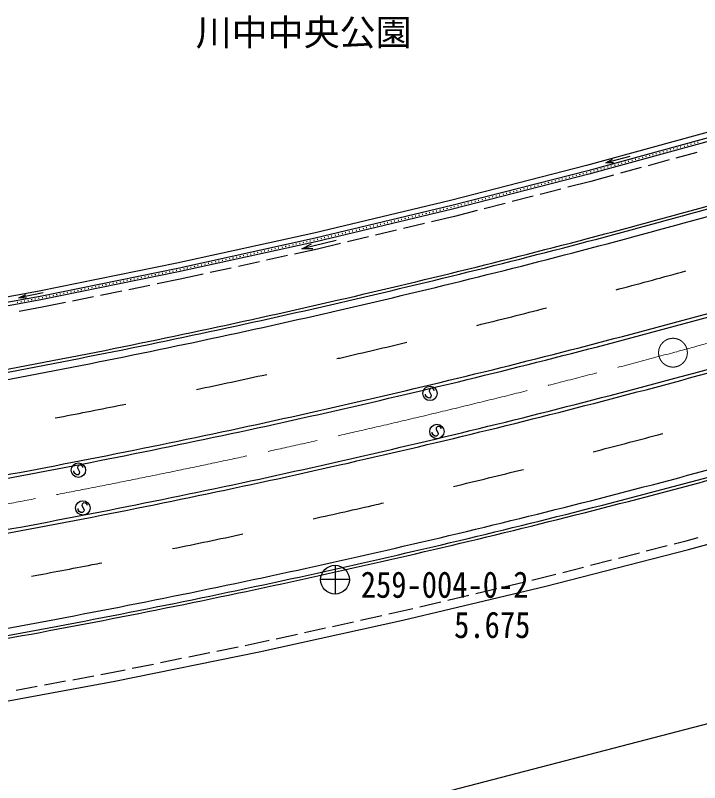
# Model space of a CAD drawing. Units: millimetres, scale not verified. Extents: x 40000 to 680000, y 20000 to 380000.
# Drawn here: x 419053 to 466614, y 256015 to 309371 of the extents above; entities that cross this region are included whole.
import ezdxf
from ezdxf.enums import TextEntityAlignment as Align

# ---------------------------------------------------------------- set-up
doc = ezdxf.new("R2010")
doc.units = ezdxf.units.MM
doc.header["$LTSCALE"] = 1000
doc.linetypes.add('CHAIN', pattern=[18.5, 12, -1.5, 3.5, -1.5])
for name, color, linetype, lineweight in [('M-BGD', 7, 'Continuous', 25), ('M-BMK', 2, 'CHAIN', 13), ('M-BMK-SRVR', 3, 'Continuous', 25), ('M-STR-STRC', 7, 'Continuous', 25), ('M-STR-STRD', 7, 'Continuous', 25)]:
    doc.layers.add(name, color=color, linetype=linetype, lineweight=lineweight)
doc.styles.add('ＭＳ ゴシック', font='')
doc.styles.get('ＭＳ ゴシック').set_extended_font_data('MS Gothic')

msp = doc.modelspace()

# ---------------------------------------------------------------- linework, layer by layer
at = {"layer": 'M-BGD'}
for p, q in [((468166, 301506), (458754, 298922)), ((468267, 301150), (458848, 298564)), ((468335, 300909), (458913, 298323)), ((466036, 300408), (465988, 300395)), ((466277, 300474), (466229, 300461)), ((466518, 300540), (466470, 300527)), ((464107, 299878), (464059, 299865)), ((464349, 299945), (464300, 299931)), ((464590, 300011), (464541, 299998)), ((464831, 300077), (464783, 300064)), ((465072, 300143), (465024, 300130)), ((465313, 300209), (465265, 300196)), ((465554, 300275), (465506, 300262)), ((465795, 300342), (465747, 300328)), ((461753, 299555), (460095, 299104)), ((460095, 299104), (460567, 299368)), ((462179, 299349), (462131, 299336)), ((462420, 299415), (462372, 299402)), ((462661, 299481), (462613, 299468)), ((462902, 299548), (462854, 299534)), ((463143, 299614), (463095, 299600)), ((463384, 299680), (463336, 299667)), ((463625, 299746), (463577, 299733)), ((463866, 299812), (463818, 299799)), ((466414, 299843), (464967, 299446)), ((458754, 298922), (449300, 296498)), ((460636, 299115), (460095, 299104)), ((460250, 298820), (460202, 298806)), ((460491, 298886), (460443, 298873)), ((460732, 298952), (460684, 298939)), ((460973, 299018), (460925, 299005)), ((461215, 299084), (461166, 299071)), ((461456, 299151), (461407, 299137)), ((461697, 299217), (461648, 299203)), ((461938, 299283), (461890, 299270)), ((464485, 299313), (463038, 298916)), ((458848, 298564), (449388, 296139)), ((458913, 298323), (449448, 295896)), ((458300, 298295), (458252, 298283)), ((458543, 298357), (458494, 298345)), ((458785, 298419), (458736, 298407)), ((459045, 298489), (458997, 298476)), ((459286, 298555), (459238, 298542)), ((459527, 298621), (459479, 298608)), ((459768, 298687), (459720, 298674)), ((460009, 298753), (459961, 298740)), ((462556, 298784), (461110, 298387)), ((456121, 297737), (456072, 297725)), ((456363, 297799), (456314, 297787)), ((456605, 297861), (456557, 297849)), ((456847, 297923), (456799, 297911)), ((457089, 297985), (457041, 297973)), ((457332, 298047), (457283, 298035)), ((459046, 297820), (457458, 297413)), ((457574, 298109), (457525, 298097)), ((457816, 298171), (457768, 298159)), ((458058, 298233), (458010, 298221)), ((460628, 298254), (459046, 297820)), ((454183, 297241), (454135, 297229)), ((454425, 297303), (454377, 297291)), ((454667, 297365), (454619, 297353)), ((454910, 297427), (454861, 297415)), ((455152, 297489), (455103, 297477)), ((455394, 297551), (455346, 297539)), ((456974, 297289), (455521, 296916)), ((455636, 297613), (455588, 297601)), ((455878, 297675), (455830, 297663)), ((452003, 296683), (451955, 296671)), ((452246, 296745), (452197, 296733)), ((452488, 296807), (452439, 296795)), ((452730, 296869), (452682, 296857)), ((452972, 296931), (452924, 296919)), ((453214, 296993), (453166, 296981)), ((453457, 297055), (453408, 297043)), ((455036, 296792), (453583, 296419)), ((453699, 297117), (453650, 297105)), ((453941, 297179), (453892, 297167)), ((449300, 296498), (439805, 294234)), ((449388, 296139), (439887, 293874)), ((449824, 296125), (449775, 296113)), ((450066, 296187), (450017, 296175)), ((450308, 296249), (450260, 296237)), ((450550, 296311), (450502, 296299)), ((450792, 296373), (450744, 296361)), ((451035, 296435), (450986, 296423)), ((451277, 296497), (451228, 296485)), ((451519, 296559), (451471, 296547)), ((453099, 296295), (451646, 295923)), ((451761, 296621), (451713, 296609)), ((449448, 295896), (439943, 293630)), ((447620, 295589), (447571, 295577)), ((447863, 295647), (447814, 295635)), ((448106, 295705), (448058, 295693)), ((448349, 295763), (448301, 295751)), ((448593, 295821), (448544, 295809)), ((448836, 295879), (448787, 295867)), ((449079, 295937), (449030, 295925)), ((449339, 296001), (449291, 295989)), ((449581, 296063), (449533, 296051)), ((451162, 295799), (449573, 295391)), ((445431, 295067), (445383, 295055)), ((445674, 295125), (445626, 295113)), ((445918, 295183), (445869, 295171)), ((446161, 295241), (446112, 295229)), ((446404, 295299), (446355, 295287)), ((446647, 295357), (446599, 295345)), ((446890, 295415), (446842, 295403)), ((447134, 295473), (447085, 295461)), ((447377, 295531), (447328, 295519)), ((449573, 295391), (447978, 295011)), ((443243, 294545), (443194, 294533)), ((443486, 294603), (443437, 294591)), ((443729, 294661), (443680, 294649)), ((443972, 294719), (443923, 294707)), ((444215, 294777), (444167, 294765)), ((444458, 294835), (444410, 294823)), ((444702, 294893), (444653, 294881)), ((444945, 294951), (444896, 294939)), ((445188, 295009), (445139, 294997)), ((447492, 294895), (446032, 294547)), ((439805, 294234), (430272, 292132)), ((441054, 294023), (441005, 294012)), ((441297, 294081), (441248, 294070)), ((441540, 294139), (441492, 294128)), ((441783, 294197), (441735, 294186)), ((442027, 294255), (441978, 294244)), ((442270, 294313), (442221, 294301)), ((442513, 294371), (442464, 294359)), ((442756, 294429), (442708, 294417)), ((442999, 294487), (442951, 294475)), ((445546, 294431), (444087, 294083)), ((439887, 293874), (430349, 291770)), ((439943, 293630), (430401, 291526)), ((438598, 293461), (438549, 293451)), ((438842, 293515), (438793, 293504)), ((441350, 293703), (438962, 293136)), ((438962, 293136), (439648, 293491)), ((439086, 293569), (439038, 293558)), ((439331, 293623), (439282, 293612)), ((439575, 293677), (439526, 293666)), ((439819, 293730), (439770, 293720)), ((440081, 293791), (440033, 293780)), ((441655, 293503), (440060, 293123)), ((440324, 293849), (440276, 293838)), ((440568, 293907), (440519, 293896)), ((440811, 293965), (440762, 293954)), ((443601, 293967), (442141, 293619)), ((436157, 292923), (436108, 292912)), ((436401, 292977), (436352, 292966)), ((436645, 293031), (436596, 293020)), ((436889, 293084), (436840, 293074)), ((437133, 293138), (437084, 293127)), ((437377, 293192), (437329, 293181)), ((437622, 293246), (437573, 293235)), ((437866, 293300), (437817, 293289)), ((438110, 293354), (438061, 293343)), ((438354, 293407), (438305, 293397)), ((440060, 293123), (438458, 292770)), ((439735, 293126), (438962, 293136)), ((433960, 292438), (433911, 292428)), ((434204, 292492), (434155, 292481)), ((434448, 292546), (434399, 292535)), ((434692, 292600), (434643, 292589)), ((434936, 292654), (434887, 292643)), ((435180, 292708), (435131, 292697)), ((435424, 292761), (435376, 292751)), ((435668, 292815), (435620, 292804)), ((435913, 292869), (435864, 292858)), ((437970, 292662), (436505, 292339)), ((430272, 292132), (420707, 290191)), ((431518, 291900), (431469, 291889)), ((431762, 291954), (431714, 291943)), ((432006, 292008), (431958, 291997)), ((432251, 292062), (432202, 292051)), ((432495, 292115), (432446, 292105)), ((432739, 292169), (432690, 292158)), ((432983, 292223), (432934, 292212)), ((433227, 292277), (433178, 292266)), ((433471, 292331), (433422, 292320)), ((433715, 292385), (433667, 292374)), ((436016, 292231), (434552, 291908)), ((430349, 291770), (420777, 289828)), ((430401, 291526), (420825, 289583)), ((428808, 291330), (428759, 291320)), ((429053, 291380), (429004, 291370)), ((429298, 291429), (429249, 291419)), ((429543, 291479), (429494, 291469)), ((429788, 291529), (429739, 291519)), ((430033, 291579), (429984, 291569)), ((430278, 291628), (430229, 291618)), ((430542, 291685), (430493, 291674)), ((432110, 291370), (430508, 291017)), ((430786, 291739), (430737, 291728)), ((431030, 291792), (430981, 291782)), ((431274, 291846), (431225, 291835)), ((434063, 291801), (432599, 291478)), ((426358, 290833), (426309, 290823)), ((426603, 290883), (426554, 290873)), ((426848, 290932), (426799, 290922)), ((427093, 290982), (427044, 290972)), ((427338, 291032), (427289, 291022)), ((427583, 291081), (427534, 291072)), ((427828, 291131), (427779, 291121)), ((428073, 291181), (428024, 291171)), ((428318, 291231), (428269, 291221)), ((428563, 291280), (428514, 291270)), ((430508, 291017), (428901, 290691)), ((423663, 290286), (423614, 290276)), ((423908, 290336), (423859, 290326)), ((424153, 290386), (424104, 290376)), ((424398, 290435), (424349, 290425)), ((424643, 290485), (424594, 290475)), ((424888, 290535), (424839, 290525)), ((425133, 290584), (425084, 290574)), ((425378, 290634), (425329, 290624)), ((425623, 290684), (425574, 290674)), ((425868, 290733), (425819, 290724)), ((426113, 290783), (426064, 290773)), ((428411, 290591), (426941, 290293)), ((420707, 290191), (411110, 288414)), ((420777, 289828), (411174, 288050)), ((420979, 290074), (419294, 289736)), ((419294, 289736), (419783, 289968)), ((419835, 289711), (419294, 289736)), ((420968, 289739), (420919, 289729)), ((421213, 289789), (421164, 289779)), ((421458, 289839), (421409, 289829)), ((421703, 289888), (421654, 289878)), ((421948, 289938), (421899, 289928)), ((422193, 289988), (422144, 289978)), ((422438, 290038), (422389, 290028)), ((422683, 290087), (422634, 290077)), ((422928, 290137), (422879, 290127)), ((424491, 289796), (423021, 289498)), ((423173, 290187), (423124, 290177)), ((423418, 290236), (423369, 290226)), ((426451, 290194), (424981, 289895)), ((420825, 289583), (411218, 287804)), ((419229, 289414), (419180, 289405)), ((419475, 289460), (419426, 289451)), ((419721, 289505), (419671, 289496)), ((419966, 289551), (419917, 289542)), ((420212, 289596), (420163, 289587)), ((420458, 289642), (420409, 289633)), ((420704, 289688), (420655, 289678)), ((422531, 289398), (420924, 289072)), ((420924, 289072), (419312, 288774)), ((447836, 283349), (447814, 283243)), ((447919, 283437), (447836, 283349)), ((448052, 283421), (447919, 283437)), ((448119, 283377), (448052, 283421)), ((448174, 283316), (448119, 283377)), ((447553, 282960), (447553, 283032)), ((447620, 282844), (447553, 282960)), ((447737, 282766), (447620, 282844)), ((447814, 283243), (447958, 282955)), ((447936, 282849), (447853, 282761)), ((447958, 282955), (447936, 282849)), ((448186, 283260), (448174, 283316)), ((447853, 282761), (447737, 282766)), ((448313, 280699), (448291, 280594)), ((448396, 280788), (448313, 280699)), ((448529, 280771), (448396, 280788)), ((448596, 280727), (448529, 280771)), ((448651, 280666), (448596, 280727)), ((448662, 280611), (448651, 280666)), ((448030, 280311), (448030, 280383)), ((448097, 280194), (448030, 280311)), ((448213, 280117), (448097, 280194)), ((448330, 280111), (448213, 280117)), ((448291, 280594), (448435, 280305)), ((448413, 280200), (448330, 280111)), ((448435, 280305), (448413, 280200)), ((423395, 278011), (423373, 277905)), ((423478, 278100), (423395, 278011)), ((423612, 278083), (423478, 278100)), ((423678, 278039), (423612, 278083)), ((423734, 277978), (423678, 278039)), ((423113, 277622), (423113, 277695)), ((423179, 277506), (423113, 277622)), ((423296, 277428), (423179, 277506)), ((423373, 277905), (423518, 277617)), ((423495, 277512), (423412, 277423)), ((423518, 277617), (423495, 277512)), ((423745, 277922), (423734, 277978)), ((423412, 277423), (423296, 277428)), ((423706, 275384), (423684, 275279)), ((423789, 275473), (423706, 275384)), ((423922, 275456), (423789, 275473)), ((423989, 275412), (423922, 275456)), ((424044, 275351), (423989, 275412)), ((424056, 275296), (424044, 275351)), ((423423, 274996), (423423, 275068)), ((423490, 274879), (423423, 274996)), ((423607, 274802), (423490, 274879)), ((423723, 274796), (423607, 274802)), ((423684, 275279), (423828, 274990)), ((423806, 274885), (423723, 274796)), ((423828, 274990), (423806, 274885)), ((465839, 272226), (475703, 274934)), ((464846, 272622), (465677, 272835)), ((465677, 272835), (466506, 273063)), ((455932, 269686), (465839, 272226)), ((462908, 272125), (464361, 272498)), ((460971, 271628), (462424, 272001)), ((459034, 271132), (460487, 271504)), ((457096, 270635), (458549, 271008)), ((452999, 269635), (454458, 269983)), ((454945, 270098), (455780, 270298)), ((455780, 270298), (456612, 270511)), ((445982, 267315), (455932, 269686)), ((451054, 269171), (452513, 269519)), ((449108, 268707), (450567, 269055)), ((447163, 268244), (448622, 268592)), ((445002, 267744), (445841, 267929)), ((445841, 267929), (446676, 268128)), ((496803, 267815), (423616, 248783)), ((435993, 265111), (445982, 267315)), ((443049, 267313), (444514, 267636)), ((441096, 266882), (442561, 267205)), ((437190, 266020), (438655, 266343)), ((439143, 266451), (440608, 266774)), ((435021, 265557), (435863, 265727)), ((435863, 265727), (436702, 265912)), ((433061, 265159), (434531, 265457)), ((425968, 263078), (435993, 265111)), ((429140, 264364), (430611, 264662)), ((431101, 264762), (432571, 265060)), ((427180, 263967), (428650, 264265)), ((425004, 263540), (425848, 263696)), ((425848, 263696), (426690, 263867)), ((415911, 261214), (425968, 263078)), ((421071, 262811), (422545, 263084)), ((423037, 263176), (424512, 263449)), ((419104, 262447), (420579, 262720))]:
    msp.add_line(p, q, dxfattribs=at)
for centre in [(447875, 283082), (448352, 280433), (423434, 277745), (423745, 275118)]:
    msp.add_circle(centre, 500, dxfattribs=at)
for radius, start, end in [(580800, 284.86534, 286.80763), (581000, 284.86534, 286.80763), (580800, 282.92318, 284.86534), (581000, 282.92318, 284.86534), (580801, 280.9809, 282.92318), (581001, 280.9809, 282.92318), (580801, 279.03869, 280.9809), (581001, 279.03869, 280.9809), (599000, 284.86534, 286.80763), (599200, 284.86534, 286.80763), (599000, 282.92318, 284.86534), (599200, 282.92318, 284.86534), (599001, 280.9809, 282.92318), (599201, 280.9809, 282.92318), (599001, 279.03869, 280.9809), (599201, 279.03869, 280.9809)]:
    msp.add_arc((311012, 855528), radius, start, end, dxfattribs=at)
at = {"layer": 'M-BMK'}
msp.add_circle((464760, 285913), 1000, dxfattribs=at)
for centre, radius, start, end in [((311012, 855528), 590000, 285.105, 286.80763), ((311008, 855547), 590019, 282.92319, 285.10495), ((311012, 855528), 590001, 280.9809, 282.92318), ((311012, 855528), 590001, 279.03869, 280.9809)]:
    msp.add_arc(centre, radius, start, end, dxfattribs=at)
at = {"layer": 'M-BMK-SRVR'}
for p, q in [((441270, 271133), (441270, 269133)), ((442270, 270133), (440270, 270133))]:
    msp.add_line(p, q, dxfattribs=at)
msp.add_circle((441270, 270133), 1000, dxfattribs=at)
at = {"layer": 'M-STR-STRC'}
for radius, start, end in [(581500, 284.86534, 286.80763), (581500, 282.92318, 284.86534), (588000, 284.86534, 286.80763), (584750, 284.86534, 285.3338), (584750, 284.84388, 284.86534), (581501, 280.9809, 282.92318), (584750, 283.86405, 284.35397), (592000, 284.86534, 286.80763), (588000, 282.92318, 284.86534), (584750, 282.92318, 283.37413), (584751, 282.88421, 282.92318), (581501, 279.03869, 280.9809), (584751, 281.90438, 282.39429), (592000, 282.92318, 284.86534), (584751, 280.9809, 281.41446), (588001, 280.9809, 282.92318), (598500, 284.86534, 286.80763), (584751, 280.92454, 280.9809), (595250, 284.41638, 284.86534), (595250, 284.86534, 284.89765), (592001, 280.9809, 282.92318), (588001, 279.03869, 280.9809), (595250, 283.45383, 283.9351), (598500, 282.92318, 284.86534), (595251, 282.49127, 282.92318), (595250, 282.92318, 282.97255), (592001, 279.03869, 280.9809), (595251, 281.52872, 282.01), (598501, 280.9809, 282.92318), (595251, 280.56617, 280.9809), (595251, 280.9809, 281.04745), (598501, 279.03869, 280.9809)]:
    msp.add_arc((311012, 855528), radius, start, end, dxfattribs=at)
at = {"layer": 'M-STR-STRD'}
for radius, start, end in [(588250, 284.86534, 286.80763), (591750, 284.86534, 286.80763), (588250, 282.92318, 284.86534), (591750, 282.92318, 284.86534), (588251, 280.9809, 282.92318), (591751, 280.9809, 282.92318), (588251, 279.03869, 280.9809), (591751, 279.03869, 280.9809)]:
    msp.add_arc((311012, 855528), radius, start, end, dxfattribs=at)

# ---------------------------------------------------------------- texts
at = {"layer": 'M-BGD', "style": 'ＭＳ ゴシック'}
msp.add_text('川中中央公園', height=1833, dxfattribs=at).set_placement((439091, 308187), align=Align.MIDDLE_CENTER)
at = {"layer": 'M-BMK-SRVR', "style": 'ＭＳ ゴシック', "width": 0.85}
for s, p in [('259-004-0-2', (448891, 269787)), ('5.675', (452197, 266992))]:
    msp.add_text(s, height=1833, dxfattribs=at).set_placement(p, align=Align.MIDDLE_CENTER)

doc.saveas('drawing.dxf')
